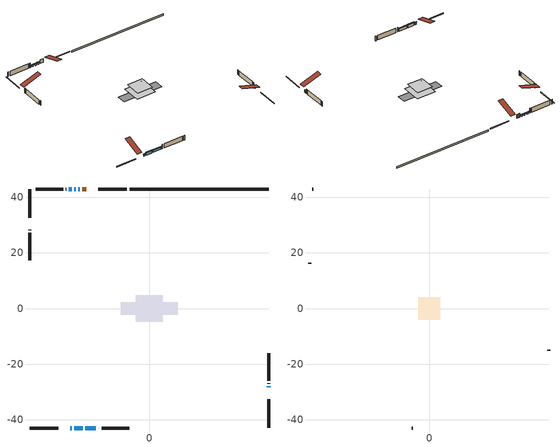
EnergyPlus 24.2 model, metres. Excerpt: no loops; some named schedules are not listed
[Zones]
conditioned space
 floor adiabatic (Floor3 construction): -4.83,-4.83 -4.83,4.83 4.83,4.83 4.83,-4.83 z0.76
 floor adiabatic (AdiabaticFloorConstruction): -4.83,-4.83 -4.83,4.83 4.83,4.83 4.83,-4.83 z0.76
 floor foundation (Slab1 construction): -10.21,-2.29 -10.21,2.29 10.21,2.29 10.21,-2.29 z0
 wall outside (RimJoist1 construction): -8.01,42.91 -18.25,42.91 / -42.91,-42.91 -32.66,-42.91 / -42.91,42.91 -42.91,32.66 / 42.91,-42.91 42.91,-32.66 z0.76:1.06
 wall outside (AdiabaticWallConstruction 1): -22.59,42.91 -24.06,42.91 z0.76:2.79
 wall outside (AdiabaticWallConstruction): -24.99,42.91 -25.5,42.91 z0.76:1.58; -28.33,-42.91 -27.79,-42.91 z0.76:1.65; 42.91,-28.33 42.91,-27.99 z0.76:1.98; -26.43,42.91 -26.97,42.91 / -27.89,42.91 -28.86,42.91 z0.76:1.52; -26.87,-42.91 -23.97,-42.91 z0.76:2.11; -23.04,-42.91 -19.12,-42.91 z0.76:2.03
 wall outside (Wall1 construction): -29.79,42.91 -29.93,42.91 / -18.19,-42.91 -18.05,-42.91 / -42.91,28.33 -42.91,28.19 / 42.91,-27.06 42.91,-26.92 z0.76:3.2
 wall outside (Wall2 construction): -30.86,42.91 -40.72,42.91 / -17.13,-42.91 -7.27,-42.91 / -42.91,27.26 -42.91,17.4 / 42.91,-26 42.91,-16.14 z0.76:3.2
 wall foundation (FoundationWall1 construction): 42.91,42.91 -7.08,42.91 z0:0.76
 window (WindowConstruction 5): -24.99,42.91 -25.5,42.91 z0.76:1.57
 window (WindowConstruction 6): -28.33,-42.91 -27.79,-42.91 z0.76:1.65
 window (WindowConstruction): 42.91,-28.33 42.91,-27.99 z0.76:1.98
 window (WindowConstruction 1): -26.43,42.91 -26.96,42.91 z0.76:1.52
 window (WindowConstruction 2): -27.89,42.91 -28.86,42.91 z0.76:1.52
 window (WindowConstruction 3): -26.86,-42.91 -23.97,-42.91 z0.76:2.11
 window (WindowConstruction 4): -23.04,-42.91 -19.12,-42.91 z0.76:2.03
 door (Door): -22.59,42.91 -24.06,42.91 z0.76:2.79
 ceiling adiabatic (AdiabaticFloorConstruction): 4.83,-4.83 4.83,4.83 -4.83,4.83 -4.83,-4.83 z0.76
attic - vented
 floor to conditioned space (Floor1 construction Reversed): -3.96,-3.96 -3.96,3.96 3.96,3.96 3.96,-3.96 z3.2
 floor to conditioned space (Floor2 construction Reversed): -2.78,-2.78 -2.78,2.78 2.78,2.78 2.78,-2.78 z3.2
 wall outside (Wall3 construction): -41.64,42.91 -41.98,42.91 / -6.34,-42.91 -6,-42.91 / -42.91,16.47 -42.91,16.13 / 42.91,-15.21 42.91,-14.87 z0.76:3.2
 roof outside (Roof1 construction): -21.66,42.91,3.2 -21.66,33.51,6.33 -19.18,33.51,6.33 -19.18,42.91,3.2; -29.26,-42.91,3.2 -29.26,-33.51,6.33 -31.73,-33.51,6.33 -31.73,-42.91,3.2; -42.91,29.26,3.2 -33.51,29.26,6.33 -33.51,31.73,6.33 -42.91,31.73,3.2; 42.91,-29.26,3.2 33.51,-29.26,6.33 33.51,-31.73,6.33 42.91,-31.73,3.2
shading: -25.8,42.91 -24.69,42.91 -24.69,43.21 -25.8,43.21 z1.87; -27.49,-42.91 -28.63,-42.91 -28.63,-43.21 -27.49,-43.21 z1.95; -27.26,42.91 -26.13,42.91 -26.13,43.14 -27.26,43.14 z1.82; -29.16,42.91 -27.59,42.91 -27.59,43.14 -29.16,43.14 z1.82; -23.67,-42.91 -27.16,-42.91 -27.16,-43.14 -23.67,-43.14 z2.41; -18.83,-42.91 -23.34,-42.91 -23.34,-43.14 -18.83,-43.14 z2.33
[Building]
Building 1: Terrain=Suburbs
[Site:Location]
Sydney AP_NS: Latitude {deg}=46.16; Longitude {deg}=-60.05; Time Zone {hr}=-4; Elevation {m}=62; Keep Site Location Information=Yes
[Site:GroundTemperature:Shallow]
2.62187, 0.93492, 0.799824, 1.60037, 4.8141, 8.01286, 10.786, 12.5427, 12.692, 11.2632, 8.56075, 5.46011
[Site:WaterMainsTemperature]
Calculation Method=Schedule; Temperature Schedule=mains temperature schedule
[Material] Roughness=Rough; Thermal Absorptance=0.9
Name | Thickness {m} | Conductivity {W/m-K} | Density {kg/m3} | Specific Heat {J/kg-K} | Solar Absorptance | Visible Absorptance
asphalt or fiberglass shingles | 0.00635 | 0.162714 | 1121.4 | 1465.45 | 0.4 | 0.4
ceiling loosefill ins | 0.254 | 0.0480833 | 16.02 | 1046.75 | 0.7 | 0.7
ceiling loosefill ins 1 | 0.0846667 | 0.0480833 | 16.02 | 1046.75 | 0.7 | 0.7
ceiling stud and cavity | 0.1397 | 0.263577 | 65.682 | 1177.47 | 0.7 | 0.7
ceiling stud and cavity 1 | 0.1397 | 0.0865182 | 65.682 | 1177.47 | 0.7 | 0.7
concrete 4.0 in. | 0.1016 | 1.803125 | 2242.8 | 837.4 | 0.7 | 0.7
concrete 8.0 in. | 0.2032 | 1.803125 | 2242.8 | 837.4 | 0.7 | 0.7
door material | 0.04445 | 0.053851 | 512.64 | 1214.23 | 0.7 | 0.7
exterior vertical ins | 0.0052336 | 0.029427 | 32.04 | 1214.23 | 0.7 | 0.7
floor covering | 0.0127 | 0.0433444 | 54.468 | 1339.84 | 0.6 | 0.6
floor rigid ins | 0.103632 | 0.029427 | 32.04 | 1214.23 | 0.7 | 0.7
floor rigid ins 1; wall rigid ins 1 | 0.512978 | 0.029427 | 32.04 | 1214.23 | 0.7 | 0.7
floor stud and cavity | 0.1397 | 0.24801 | 92.3553 | 1139.71 | 0.7 | 0.7
floor stud and cavity 1 | 0.1397 | 1.75129 | 37.0049 | 1207.88 | 0.7 | 0.7
furniture material conditioned space 1 | 0.1524 | 0.115458 | 640.8 | 1214.23 | 0.6 | 0.6
gypsum board | 0.0127 | 0.160291 | 801 | 837.4 | 0.6 | 0.6
gypsum board 1 | 0.0127 | 0.160291 | 801 | 837.4 | 0.7 | 0.7
osb sheathing 0.5 in. | 0.0127 | 0.115458 | 512.64 | 1214.23 | 0.7 | 0.7
osb sheathing 0.75 in. | 0.01905 | 0.115458 | 512.64 | 1214.23 | 0.7 | 0.7
osb sheathing 2.0 in. | 0.0508 | 0.115458 | 512.64 | 1214.23 | 0.7 | 0.7
rim joist rigid ins; wall rigid ins | 0.051816 | 0.029427 | 32.04 | 1214.23 | 0.7 | 0.7
rim joist stud and cavity | 0.0508 | 0.0398162 | 125.044 | 1163.47 | 0.6 | 0.6
wall stud and cavity | 0.1397 | 0.135622 | 139.0536 | 1170.24 | 0.7 | 0.7
wall stud and cavity 1 | 0.1397 | 0.204483 | 139.0536 | 1170.24 | 0.7 | 0.7
wall stud and cavity 2 | 0.0889 | 6.1454 | 50.32683 | 1063.81 | 0.6 | 0.6
wall stud and cavity 3 | 0.0889 | 0.380278 | 52.3479 | 1209.89 | 0.7 | 0.7
wall stud and cavity 4 | 0.0889 | 0.391764 | 83.0341 | 1211.67 | 0.7 | 0.7
wood siding | 0.0254 | 0.102417 | 544.68 | 1172.36 | 0.4 | 0.4
wood siding 1 | 0.00254 | 0.102417 | 544.68 | 1172.36 | 0.4 | 0.4
wood siding 2; wood siding 3; wood siding 4 | 0.0254 | 0.102417 | 544.68 | 1172.36 | 0.7 | 0.7
[WindowMaterial:SimpleGlazingSystem]
Name | U-Factor {W/m2-K} | Solar Heat Gain Coefficient
WindowMaterial | 2.75383 | 0.42
WindowMaterial 1 | 2.77143 | 0.49
WindowMaterial 2 | 2.78222 | 0.56
WindowMaterial 3 | 2.79017 | 0.61
WindowMaterial 4 | 2.74929 | 0.58
WindowMaterial 5 | 2.75326 | 0.59
[Construction]
AdiabaticFloorConstruction: floor stud and cavity 1, floor rigid ins 1, osb sheathing 0.75 in., floor covering
AdiabaticWallConstruction: wood siding 3, wall rigid ins 1, wall stud and cavity 3, gypsum board
AdiabaticWallConstruction 1: wood siding 4, wall rigid ins 1, wall stud and cavity 3, gypsum board
Door: door material
Floor1 construction Reversed: gypsum board, ceiling stud and cavity, ceiling loosefill ins
Floor2 construction Reversed: gypsum board, ceiling stud and cavity 1, ceiling loosefill ins 1
Floor3 construction: floor stud and cavity, floor rigid ins, osb sheathing 0.75 in., floor covering
FoundationWall1 construction: concrete 8.0 in., gypsum board 1
furniture construction conditioned space 1: furniture material conditioned space 1
PartitionWallConstruction: gypsum board, wall stud and cavity 4, gypsum board
RimJoist1 construction: wood siding 2, rim joist rigid ins, osb sheathing 2.0 in., rim joist stud and cavity
Roof1 construction: asphalt or fiberglass shingles
Slab1 construction: concrete 4.0 in.
Wall1 construction: wood siding, osb sheathing 0.5 in., wall stud and cavity, gypsum board
Wall2 construction: wood siding, wall rigid ins, osb sheathing 0.5 in., wall stud and cavity 1, gypsum board
Wall3 construction: wood siding 1, wall stud and cavity 2
WindowConstruction; WindowConstruction 1: WindowMaterial
WindowConstruction 2: WindowMaterial 1
WindowConstruction 3: WindowMaterial 2
WindowConstruction 4: WindowMaterial 3
WindowConstruction 5: WindowMaterial 4
WindowConstruction 6: WindowMaterial 5
[Zone] Multiplier=1; Part of Total Floor Area=Yes
Name | Volume {m3}
attic - vented | 47.7345
conditioned space | 211
[Space]
Name | Zone | Volume {m3}
attic - vented 1 | attic - vented | 47.7345
conditioned space 1 | conditioned space | 211
[ZoneInfiltration:EffectiveLeakageArea]
infil attic - vented 1: Zone or Space=attic - vented 1; Schedule=Always On Discrete; Effective Air Leakage Area {cm2}=3303.88; Stack Coefficient=0.000387507; Wind Coefficient=1.33002e-05
[ZoneMixing]
whole house fan mix: Zone or Space=attic - vented; Schedule=Always On Continuous; Design Flow Rate Calculation Method=Flow/Zone; Design Flow Rate {m3/s}=0; Source Zone or Space=conditioned space
[SurfaceProperty:ExposedFoundationPerimeter]
Slab1: Exposed Perimeter Calculation Method=TotalExposedPerimeter; Total Exposed Perimeter {m}=49.988
[InternalMass] Zone or ZoneList=conditioned space; Space or SpaceList=conditioned space 1
Name | Construction | Surface Area {m2}
furniture mass conditioned space 1 | furniture construction conditioned space 1 | 112.056
partition wall mass | PartitionWallConstruction | 186.77
[Lights]
interior lighting: Zone or ZoneList or Space or SpaceList=conditioned space 1; Schedule=interior lighting schedule; Design Level Calculation Method=LightingLevel; Lighting Level {W}=343.2; Return Air Fraction=0; Fraction Radiant=0.6; Fraction Visible=0.2; Fraction Replaceable=1
[People]
occupants: Zone or ZoneList or Space or SpaceList=conditioned space 1; Number of People Schedule=occupants schedule; Number of People Calculation Method=People; Number of People=3; Fraction Radiant=0.314171; Sensible Heat Fraction=0.56303; Activity Level Schedule=occupants activity schedule; Carbon Dioxide Generation Rate {m3/s-W}=0; Enable ASHRAE 55 Comfort Warnings=No; Mean Radiant Temperature Calculation Type=EnclosureAveraged
[ElectricEquipment] Zone or ZoneList or Space or SpaceList=conditioned space 1; Design Level Calculation Method=EquipmentLevel
Name | Schedule | Design Level {W} | Fraction Latent | Fraction Radiant | Fraction Lost
clothes dryer | clothes dryer schedule | 140.772 | 0.015 | 0.081 | 0.85
clothes washer | clothes washer schedule | 32.1985 | 0.03 | 0.162 | 0.7
cooking range | cooking range schedule | 215.147 | 0.08 | 0.432 | 0.2
dishwasher | dishwasher schedule | 66.8632 | 0.3 | 0.18 | 0.4
fridge | fridge schedule | 72.9452 | 0 | 0.6 | 0
mech vent bath fan 0 | mech vent bath fan 0 schedule | 50.2 | 0 | 0 | 1
mech vent bath fan 1 | mech vent bath fan 1 schedule | 50.2 | 0 | 0 | 1
mech vent house fan | mech vent house fan schedule | 19.9167 | 0 | 0 | 0.5
mech vent house fan cfis | mech vent house fan cfis schedule | 0 | 0 | 0 | 0
misc plug loads | misc plug loads schedule | 494.7 | 0.045 | 0.513 | 0.1
whole house fan | Always On Discrete | 0 | 0 | 0 | 1
[OtherEquipment] Zone or ZoneList or Space or SpaceList=conditioned space 1; Design Level Calculation Method=EquipmentLevel
Name | Fuel Type | Schedule | Design Level {W} | Fraction Latent | Fraction Radiant | Fraction Lost
clothes dryer 1 | Electricity | clothes dryer schedule | 0 | 0.015 | 0.081 | 0.85
cooking range 1 | Electricity | cooking range schedule | 0 | 0.08 | 0.432 | 0.2
general water use latent | None | general water use schedule | 62.594 | 1 | 0 | 0
general water use sensible | None | general water use schedule | -61.6891 | 0 | 0.6 | 0
mech vent house fan latent load | None | Always On Discrete | 0 | 1 | 0 | 0
mech vent house fan sensible load | None | Always On Discrete | 0 | 0 | 0 | 0
water heater energy adjustment1 | Electricity | Always On Discrete | 0.01 | 0 | 0 | 1
[ZoneInfiltration:DesignFlowRate] Zone or ZoneList or Space or SpaceList=conditioned space 1; Schedule=Always On Discrete; Design Flow Rate Calculation Method=Flow/Zone; Design Flow Rate {m3/s}=0
infil flow; natural vent flow; whole house fan flow
[ZoneControl:Thermostat]
conditioned space Thermostat: Zone or ZoneList=conditioned space; Control Type Schedule=conditioned space Thermostat Schedule; Control 1=conditioned space temperature setpoint; Temperature Difference Between Cutout And Setpoint {deltaC}=0
[ThermostatSetpoint:DualSetpoint]
conditioned space temperature setpoint: Heating Setpoint Temperature Schedule=heating setpoint; Cooling Setpoint Temperature Schedule=cooling setpoint
[Zone equipment]
conditioned space: electric baseboard
[Foundation:Kiva]
Foundation Kiva 1: Initial Indoor Air Temperature {C}=18; Wall Height Above Grade {m}=0.759988; Wall Depth Below Slab {m}=0.2032; Custom Block Material Name 1=exterior vertical ins; Custom Block Depth 1 {m}=0.759988; Custom Block X Position 1 {m}=0.2159; Custom Block Z Position 1 {m}=0
[Foundation:Kiva:Settings]
Soil Conductivity {W/m-K}=0.849921; Soil Density {kg/m3}=1842.3; Soil Specific Heat {J/kg-K}=418.7; Ground Solar Absorptivity=0.9; Ground Thermal Absorptivity=0.9; Ground Surface Roughness {m}=0.03; Far-Field Width {m}=40; Deep-Ground Boundary Condition=ZeroFlux; Deep-Ground Depth {m}=40; Minimum Cell Dimension {m}=0.2; Maximum Cell Growth Coefficient=3; Simulation Timestep=Timestep
[Exterior:Lights]
exterior lighting: Schedule=exterior lighting schedule; Design Level {W}=75.6
[EnergyManagementSystem:Sensor] Output:Variable or Output:Meter Index Key=conditioned space
Name | Output:Variable or Output:Meter
conditioned_space_clg_unmet_s | Zone Cooling Setpoint Not Met Time
conditioned_space_htg_unmet_s | Zone Heating Setpoint Not Met Time
fridge_tin_s; tin_s; tin_s_1 | Zone Mean Air Temperature
tout_s | Zone Outdoor Air Drybulb Temperature
win_s | Zone Air Humidity Ratio
[Schedule:Constant]
Name | Hourly Value
Always On Continuous; mech vent house fan schedule; mech vent house fan cfis schedule; Always On Discrete | 1
occupants activity schedule | 117.228
fridge schedule | 0
[Schedule:Week:Daily]
interior lighting schedule Week Rule - Jan1-Jan27: interior lighting schedule day, interior lighting schedule day, interior lighting schedule day, interior lighting schedule day, interior lighting schedule day, interior lighting schedule day, interior lighting schedule day, interior lighting schedule default day, interior lighting schedule default day, interior lighting schedule default day, interior lighting schedule default day, interior lighting schedule default day
interior lighting schedule Week Rule - Jan28-Feb3: interior lighting schedule day, interior lighting schedule day, interior lighting schedule day, interior lighting schedule day, interior lighting schedule day 1, interior lighting schedule day 1, interior lighting schedule day 1, interior lighting schedule default day, interior lighting schedule default day, interior lighting schedule default day, interior lighting schedule default day, interior lighting schedule default day
interior lighting schedule Week Rule - Feb4-Feb24: interior lighting schedule day 1, interior lighting schedule day 1, interior lighting schedule day 1, interior lighting schedule day 1, interior lighting schedule day 1, interior lighting schedule day 1, interior lighting schedule day 1, interior lighting schedule default day, interior lighting schedule default day, interior lighting schedule default day, interior lighting schedule default day, interior lighting schedule default day
interior lighting schedule Week Rule - Feb25-Mar3: interior lighting schedule day 1, interior lighting schedule day 1, interior lighting schedule day 1, interior lighting schedule day 1, interior lighting schedule day 2, interior lighting schedule day 2, interior lighting schedule day 2, interior lighting schedule default day, interior lighting schedule default day, interior lighting schedule default day, interior lighting schedule default day, interior lighting schedule default day
interior lighting schedule Week Rule - Mar4-Mar31: interior lighting schedule day 2, interior lighting schedule day 2, interior lighting schedule day 2, interior lighting schedule day 2, interior lighting schedule day 2, interior lighting schedule day 2, interior lighting schedule day 2, interior lighting schedule default day, interior lighting schedule default day, interior lighting schedule default day, interior lighting schedule default day, interior lighting schedule default day
interior lighting schedule Week Rule - Apr1-Apr28: interior lighting schedule day 3, interior lighting schedule day 3, interior lighting schedule day 3, interior lighting schedule day 3, interior lighting schedule day 3, interior lighting schedule day 3, interior lighting schedule day 3, interior lighting schedule default day, interior lighting schedule default day, interior lighting schedule default day, interior lighting schedule default day, interior lighting schedule default day
interior lighting schedule Week Rule - Apr29-May5: interior lighting schedule day 3, interior lighting schedule day 3, interior lighting schedule day 4, interior lighting schedule day 4, interior lighting schedule day 4, interior lighting schedule day 4, interior lighting schedule day 4, interior lighting schedule default day, interior lighting schedule default day, interior lighting schedule default day, interior lighting schedule default day, interior lighting schedule default day
interior lighting schedule Week Rule - May6-May26: interior lighting schedule day 4, interior lighting schedule day 4, interior lighting schedule day 4, interior lighting schedule day 4, interior lighting schedule day 4, interior lighting schedule day 4, interior lighting schedule day 4, interior lighting schedule default day, interior lighting schedule default day, interior lighting schedule default day, interior lighting schedule default day, interior lighting schedule default day
interior lighting schedule Week Rule - May27-Jun2: interior lighting schedule day 4, interior lighting schedule day 4, interior lighting schedule day 4, interior lighting schedule day 4, interior lighting schedule day 4, interior lighting schedule day 5, interior lighting schedule day 5, interior lighting schedule default day, interior lighting schedule default day, interior lighting schedule default day, interior lighting schedule default day, interior lighting schedule default day
interior lighting schedule Week Rule - Jun3-Jun30: interior lighting schedule day 5, interior lighting schedule day 5, interior lighting schedule day 5, interior lighting schedule day 5, interior lighting schedule day 5, interior lighting schedule day 5, interior lighting schedule day 5, interior lighting schedule default day, interior lighting schedule default day, interior lighting schedule default day, interior lighting schedule default day, interior lighting schedule default day
interior lighting schedule Week Rule - Jul1-Jul28: interior lighting schedule day 6, interior lighting schedule day 6, interior lighting schedule day 6, interior lighting schedule day 6, interior lighting schedule day 6, interior lighting schedule day 6, interior lighting schedule day 6, interior lighting schedule default day, interior lighting schedule default day, interior lighting schedule default day, interior lighting schedule default day, interior lighting schedule default day
interior lighting schedule Week Rule - Jul29-Aug4: interior lighting schedule day 6, interior lighting schedule day 6, interior lighting schedule day 6, interior lighting schedule day 7, interior lighting schedule day 7, interior lighting schedule day 7, interior lighting schedule day 7, interior lighting schedule default day, interior lighting schedule default day, interior lighting schedule default day, interior lighting schedule default day, interior lighting schedule default day
interior lighting schedule Week Rule - Aug5-Aug25: interior lighting schedule day 7, interior lighting schedule day 7, interior lighting schedule day 7, interior lighting schedule day 7, interior lighting schedule day 7, interior lighting schedule day 7, interior lighting schedule day 7, interior lighting schedule default day, interior lighting schedule default day, interior lighting schedule default day, interior lighting schedule default day, interior lighting schedule default day
interior lighting schedule Week Rule - Aug26-Sep1: interior lighting schedule day 7, interior lighting schedule day 7, interior lighting schedule day 7, interior lighting schedule day 7, interior lighting schedule day 7, interior lighting schedule day 7, interior lighting schedule day 8, interior lighting schedule default day, interior lighting schedule default day, interior lighting schedule default day, interior lighting schedule default day, interior lighting schedule default day
interior lighting schedule Week Rule - Sep2-Sep29: interior lighting schedule day 8, interior lighting schedule day 8, interior lighting schedule day 8, interior lighting schedule day 8, interior lighting schedule day 8, interior lighting schedule day 8, interior lighting schedule day 8, interior lighting schedule default day, interior lighting schedule default day, interior lighting schedule default day, interior lighting schedule default day, interior lighting schedule default day
interior lighting schedule Week Rule - Sep30-Oct6: interior lighting schedule day 8, interior lighting schedule day 9, interior lighting schedule day 9, interior lighting schedule day 9, interior lighting schedule day 9, interior lighting schedule day 9, interior lighting schedule day 9, interior lighting schedule default day, interior lighting schedule default day, interior lighting schedule default day, interior lighting schedule default day, interior lighting schedule default day
interior lighting schedule Week Rule - Oct7-Oct27: interior lighting schedule day 9, interior lighting schedule day 9, interior lighting schedule day 9, interior lighting schedule day 9, interior lighting schedule day 9, interior lighting schedule day 9, interior lighting schedule day 9, interior lighting schedule default day, interior lighting schedule default day, interior lighting schedule default day, interior lighting schedule default day, interior lighting schedule default day
interior lighting schedule Week Rule - Oct28-Nov3: interior lighting schedule day 9, interior lighting schedule day 9, interior lighting schedule day 9, interior lighting schedule day 9, interior lighting schedule day 10, interior lighting schedule day 10, interior lighting schedule day 10, interior lighting schedule default day, interior lighting schedule default day, interior lighting schedule default day, interior lighting schedule default day, interior lighting schedule default day
interior lighting schedule Week Rule - Nov4-Nov24: interior lighting schedule day 10, interior lighting schedule day 10, interior lighting schedule day 10, interior lighting schedule day 10, interior lighting schedule day 10, interior lighting schedule day 10, interior lighting schedule day 10, interior lighting schedule default day, interior lighting schedule default day, interior lighting schedule default day, interior lighting schedule default day, interior lighting schedule default day
interior lighting schedule Week Rule - Nov25-Dec1: interior lighting schedule day 10, interior lighting schedule day 10, interior lighting schedule day 10, interior lighting schedule day 10, interior lighting schedule day 10, interior lighting schedule day 10, interior lighting schedule day 11, interior lighting schedule default day, interior lighting schedule default day, interior lighting schedule default day, interior lighting schedule default day, interior lighting schedule default day
interior lighting schedule Week Rule - Dec2-Dec31: interior lighting schedule day 11, interior lighting schedule day 11, interior lighting schedule day 11, interior lighting schedule day 11, interior lighting schedule day 11, interior lighting schedule day 11, interior lighting schedule day 11, interior lighting schedule default day, interior lighting schedule default day, interior lighting schedule default day, interior lighting schedule default day, interior lighting schedule default day
occupants schedule Week Rule - Jan1-Dec31: occupants schedule day, occupants schedule day, occupants schedule day, occupants schedule day, occupants schedule day, occupants schedule day, occupants schedule day, occupants schedule default day, occupants schedule default day, occupants schedule default day, occupants schedule default day, occupants schedule default day
clothes dryer schedule Week Rule - Jan1-Dec31: clothes dryer schedule day, clothes dryer schedule day, clothes dryer schedule day, clothes dryer schedule day, clothes dryer schedule day, clothes dryer schedule day, clothes dryer schedule day, clothes dryer schedule default day, clothes dryer schedule default day, clothes dryer schedule default day, clothes dryer schedule default day, clothes dryer schedule default day
clothes washer schedule Week Rule - Jan1-Dec31: clothes washer schedule day, clothes washer schedule day, clothes washer schedule day, clothes washer schedule day, clothes washer schedule day, clothes washer schedule day, clothes washer schedule day, clothes washer schedule default day, clothes washer schedule default day, clothes washer schedule default day, clothes washer schedule default day, clothes washer schedule default day
cooking range schedule Week Rule - Jan1-Dec31: cooking range schedule day, cooking range schedule day, cooking range schedule day, cooking range schedule day, cooking range schedule day, cooking range schedule day, cooking range schedule day, cooking range schedule default day, cooking range schedule default day, cooking range schedule default day, cooking range schedule default day, cooking range schedule default day
dishwasher schedule Week Rule - Jan1-Dec31: dishwasher schedule day, dishwasher schedule day, dishwasher schedule day, dishwasher schedule day, dishwasher schedule day, dishwasher schedule day, dishwasher schedule day, dishwasher schedule default day, dishwasher schedule default day, dishwasher schedule default day, dishwasher schedule default day, dishwasher schedule default day
mech vent bath fan 0 schedule Week Rule - Jan1-Dec31: mech vent bath fan 0 schedule day, mech vent bath fan 0 schedule day, mech vent bath fan 0 schedule day, mech vent bath fan 0 schedule day, mech vent bath fan 0 schedule day, mech vent bath fan 0 schedule day, mech vent bath fan 0 schedule day, mech vent bath fan 0 schedule default day, mech vent bath fan 0 schedule default day, mech vent bath fan 0 schedule default day, mech vent bath fan 0 schedule default day, mech vent bath fan 0 schedule default day
mech vent bath fan 1 schedule Week Rule - Jan1-Dec31: mech vent bath fan 1 schedule day, mech vent bath fan 1 schedule day, mech vent bath fan 1 schedule day, mech vent bath fan 1 schedule day, mech vent bath fan 1 schedule day, mech vent bath fan 1 schedule day, mech vent bath fan 1 schedule day, mech vent bath fan 1 schedule default day, mech vent bath fan 1 schedule default day, mech vent bath fan 1 schedule default day, mech vent bath fan 1 schedule default day, mech vent bath fan 1 schedule default day
misc plug loads schedule Week Rule - Jan1-Dec31: misc plug loads schedule day, misc plug loads schedule day, misc plug loads schedule day, misc plug loads schedule day, misc plug loads schedule day, misc plug loads schedule day, misc plug loads schedule day, misc plug loads schedule default day, misc plug loads schedule default day, misc plug loads schedule default day, misc plug loads schedule default day, misc plug loads schedule default day
general water use schedule Week Rule - Jan1-Dec31: general water use schedule day, general water use schedule day, general water use schedule day, general water use schedule day, general water use schedule day, general water use schedule day, general water use schedule day, general water use schedule default day, general water use schedule default day, general water use schedule default day, general water use schedule default day, general water use schedule default day
exterior lighting schedule Week Rule - Jan1-Jan27: exterior lighting schedule day, exterior lighting schedule day, exterior lighting schedule day, exterior lighting schedule day, exterior lighting schedule day, exterior lighting schedule day, exterior lighting schedule day, exterior lighting schedule default day, exterior lighting schedule default day, exterior lighting schedule default day, exterior lighting schedule default day, exterior lighting schedule default day
exterior lighting schedule Week Rule - Jan28-Feb3: exterior lighting schedule day, exterior lighting schedule day, exterior lighting schedule day, exterior lighting schedule day, exterior lighting schedule day 1, exterior lighting schedule day 1, exterior lighting schedule day 1, exterior lighting schedule default day, exterior lighting schedule default day, exterior lighting schedule default day, exterior lighting schedule default day, exterior lighting schedule default day
exterior lighting schedule Week Rule - Feb4-Feb24: exterior lighting schedule day 1, exterior lighting schedule day 1, exterior lighting schedule day 1, exterior lighting schedule day 1, exterior lighting schedule day 1, exterior lighting schedule day 1, exterior lighting schedule day 1, exterior lighting schedule default day, exterior lighting schedule default day, exterior lighting schedule default day, exterior lighting schedule default day, exterior lighting schedule default day
exterior lighting schedule Week Rule - Feb25-Mar3: exterior lighting schedule day 1, exterior lighting schedule day 1, exterior lighting schedule day 1, exterior lighting schedule day 1, exterior lighting schedule day 2, exterior lighting schedule day 2, exterior lighting schedule day 2, exterior lighting schedule default day, exterior lighting schedule default day, exterior lighting schedule default day, exterior lighting schedule default day, exterior lighting schedule default day
exterior lighting schedule Week Rule - Mar4-Mar31: exterior lighting schedule day 2, exterior lighting schedule day 2, exterior lighting schedule day 2, exterior lighting schedule day 2, exterior lighting schedule day 2, exterior lighting schedule day 2, exterior lighting schedule day 2, exterior lighting schedule default day, exterior lighting schedule default day, exterior lighting schedule default day, exterior lighting schedule default day, exterior lighting schedule default day
exterior lighting schedule Week Rule - Apr1-Apr28: exterior lighting schedule day 3, exterior lighting schedule day 3, exterior lighting schedule day 3, exterior lighting schedule day 3, exterior lighting schedule day 3, exterior lighting schedule day 3, exterior lighting schedule day 3, exterior lighting schedule default day, exterior lighting schedule default day, exterior lighting schedule default day, exterior lighting schedule default day, exterior lighting schedule default day
exterior lighting schedule Week Rule - Apr29-May5: exterior lighting schedule day 3, exterior lighting schedule day 3, exterior lighting schedule day 4, exterior lighting schedule day 4, exterior lighting schedule day 4, exterior lighting schedule day 4, exterior lighting schedule day 4, exterior lighting schedule default day, exterior lighting schedule default day, exterior lighting schedule default day, exterior lighting schedule default day, exterior lighting schedule default day
exterior lighting schedule Week Rule - May6-May26: exterior lighting schedule day 4, exterior lighting schedule day 4, exterior lighting schedule day 4, exterior lighting schedule day 4, exterior lighting schedule day 4, exterior lighting schedule day 4, exterior lighting schedule day 4, exterior lighting schedule default day, exterior lighting schedule default day, exterior lighting schedule default day, exterior lighting schedule default day, exterior lighting schedule default day
exterior lighting schedule Week Rule - May27-Jun2: exterior lighting schedule day 4, exterior lighting schedule day 4, exterior lighting schedule day 4, exterior lighting schedule day 4, exterior lighting schedule day 4, exterior lighting schedule day 5, exterior lighting schedule day 5, exterior lighting schedule default day, exterior lighting schedule default day, exterior lighting schedule default day, exterior lighting schedule default day, exterior lighting schedule default day
exterior lighting schedule Week Rule - Jun3-Jun30: exterior lighting schedule day 5, exterior lighting schedule day 5, exterior lighting schedule day 5, exterior lighting schedule day 5, exterior lighting schedule day 5, exterior lighting schedule day 5, exterior lighting schedule day 5, exterior lighting schedule default day, exterior lighting schedule default day, exterior lighting schedule default day, exterior lighting schedule default day, exterior lighting schedule default day
exterior lighting schedule Week Rule - Jul1-Jul28: exterior lighting schedule day 6, exterior lighting schedule day 6, exterior lighting schedule day 6, exterior lighting schedule day 6, exterior lighting schedule day 6, exterior lighting schedule day 6, exterior lighting schedule day 6, exterior lighting schedule default day, exterior lighting schedule default day, exterior lighting schedule default day, exterior lighting schedule default day, exterior lighting schedule default day
exterior lighting schedule Week Rule - Jul29-Aug4: exterior lighting schedule day 6, exterior lighting schedule day 6, exterior lighting schedule day 6, exterior lighting schedule day 7, exterior lighting schedule day 7, exterior lighting schedule day 7, exterior lighting schedule day 7, exterior lighting schedule default day, exterior lighting schedule default day, exterior lighting schedule default day, exterior lighting schedule default day, exterior lighting schedule default day
exterior lighting schedule Week Rule - Aug5-Aug25: exterior lighting schedule day 7, exterior lighting schedule day 7, exterior lighting schedule day 7, exterior lighting schedule day 7, exterior lighting schedule day 7, exterior lighting schedule day 7, exterior lighting schedule day 7, exterior lighting schedule default day, exterior lighting schedule default day, exterior lighting schedule default day, exterior lighting schedule default day, exterior lighting schedule default day
exterior lighting schedule Week Rule - Aug26-Sep1: exterior lighting schedule day 7, exterior lighting schedule day 7, exterior lighting schedule day 7, exterior lighting schedule day 7, exterior lighting schedule day 7, exterior lighting schedule day 7, exterior lighting schedule day 8, exterior lighting schedule default day, exterior lighting schedule default day, exterior lighting schedule default day, exterior lighting schedule default day, exterior lighting schedule default day
exterior lighting schedule Week Rule - Sep2-Sep29: exterior lighting schedule day 8, exterior lighting schedule day 8, exterior lighting schedule day 8, exterior lighting schedule day 8, exterior lighting schedule day 8, exterior lighting schedule day 8, exterior lighting schedule day 8, exterior lighting schedule default day, exterior lighting schedule default day, exterior lighting schedule default day, exterior lighting schedule default day, exterior lighting schedule default day
exterior lighting schedule Week Rule - Sep30-Oct6: exterior lighting schedule day 8, exterior lighting schedule day 9, exterior lighting schedule day 9, exterior lighting schedule day 9, exterior lighting schedule day 9, exterior lighting schedule day 9, exterior lighting schedule day 9, exterior lighting schedule default day, exterior lighting schedule default day, exterior lighting schedule default day, exterior lighting schedule default day, exterior lighting schedule default day
exterior lighting schedule Week Rule - Oct7-Oct27: exterior lighting schedule day 9, exterior lighting schedule day 9, exterior lighting schedule day 9, exterior lighting schedule day 9, exterior lighting schedule day 9, exterior lighting schedule day 9, exterior lighting schedule day 9, exterior lighting schedule default day, exterior lighting schedule default day, exterior lighting schedule default day, exterior lighting schedule default day, exterior lighting schedule default day
exterior lighting schedule Week Rule - Oct28-Nov3: exterior lighting schedule day 9, exterior lighting schedule day 9, exterior lighting schedule day 9, exterior lighting schedule day 9, exterior lighting schedule day 10, exterior lighting schedule day 10, exterior lighting schedule day 10, exterior lighting schedule default day, exterior lighting schedule default day, exterior lighting schedule default day, exterior lighting schedule default day, exterior lighting schedule default day
exterior lighting schedule Week Rule - Nov4-Nov24: exterior lighting schedule day 10, exterior lighting schedule day 10, exterior lighting schedule day 10, exterior lighting schedule day 10, exterior lighting schedule day 10, exterior lighting schedule day 10, exterior lighting schedule day 10, exterior lighting schedule default day, exterior lighting schedule default day, exterior lighting schedule default day, exterior lighting schedule default day, exterior lighting schedule default day
[Schedule:Year]
interior lighting schedule: interior lighting schedule Week Rule - Jan1-Jan27, 1, 1, 1, 27, interior lighting schedule Week Rule - Jan28-Feb3, 1, 28, 2, 3, interior lighting schedule Week Rule - Feb4-Feb24, 2, 4, 2, 24, interior lighting schedule Week Rule - Feb25-Mar3, 2, 25, 3, 3, interior lighting schedule Week Rule - Mar4-Mar31, 3, 4, 3, 31, interior lighting schedule Week Rule - Apr1-Apr28, 4, 1, 4, 28, interior lighting schedule Week Rule - Apr29-May5, 4, 29, 5, 5, interior lighting schedule Week Rule - May6-May26, 5, 6, 5, 26, interior lighting schedule Week Rule - May27-Jun2, 5, 27, 6, 2, interior lighting schedule Week Rule - Jun3-Jun30, 6, 3, 6, 30, interior lighting schedule Week Rule - Jul1-Jul28, 7, 1, 7, 28, interior lighting schedule Week Rule - Jul29-Aug4, 7, 29, 8, 4, interior lighting schedule Week Rule - Aug5-Aug25, 8, 5, 8, 25, interior lighting schedule Week Rule - Aug26-Sep1, 8, 26, 9, 1, interior lighting schedule Week Rule - Sep2-Sep29, 9, 2, 9, 29, interior lighting schedule Week Rule - Sep30-Oct6, 9, 30, 10, 6, interior lighting schedule Week Rule - Oct7-Oct27, 10, 7, 10, 27, interior lighting schedule Week Rule - Oct28-Nov3, 10, 28, 11, 3, interior lighting schedule Week Rule - Nov4-Nov24, 11, 4, 11, 24, interior lighting schedule Week Rule - Nov25-Dec1, 11, 25, 12, 1, interior lighting schedule Week Rule - Dec2-Dec31, 12, 2, 12, 31
occupants schedule: occupants schedule Week Rule - Jan1-Dec31, 1, 1, 12, 31
clothes dryer schedule: clothes dryer schedule Week Rule - Jan1-Dec31, 1, 1, 12, 31
clothes washer schedule: clothes washer schedule Week Rule - Jan1-Dec31, 1, 1, 12, 31
cooking range schedule: cooking range schedule Week Rule - Jan1-Dec31, 1, 1, 12, 31
dishwasher schedule: dishwasher schedule Week Rule - Jan1-Dec31, 1, 1, 12, 31
mech vent bath fan 0 schedule: mech vent bath fan 0 schedule Week Rule - Jan1-Dec31, 1, 1, 12, 31
mech vent bath fan 1 schedule: mech vent bath fan 1 schedule Week Rule - Jan1-Dec31, 1, 1, 12, 31
misc plug loads schedule: misc plug loads schedule Week Rule - Jan1-Dec31, 1, 1, 12, 31
general water use schedule: general water use schedule Week Rule - Jan1-Dec31, 1, 1, 12, 31
exterior lighting schedule: exterior lighting schedule Week Rule - Jan1-Jan27, 1, 1, 1, 27, exterior lighting schedule Week Rule - Jan28-Feb3, 1, 28, 2, 3, exterior lighting schedule Week Rule - Feb4-Feb24, 2, 4, 2, 24, exterior lighting schedule Week Rule - Feb25-Mar3, 2, 25, 3, 3, exterior lighting schedule Week Rule - Mar4-Mar31, 3, 4, 3, 31, exterior lighting schedule Week Rule - Apr1-Apr28, 4, 1, 4, 28, exterior lighting schedule Week Rule - Apr29-May5, 4, 29, 5, 5, exterior lighting schedule Week Rule - May6-May26, 5, 6, 5, 26, exterior lighting schedule Week Rule - May27-Jun2, 5, 27, 6, 2, exterior lighting schedule Week Rule - Jun3-Jun30, 6, 3, 6, 30, exterior lighting schedule Week Rule - Jul1-Jul28, 7, 1, 7, 28, exterior lighting schedule Week Rule - Jul29-Aug4, 7, 29, 8, 4, exterior lighting schedule Week Rule - Aug5-Aug25, 8, 5, 8, 25, exterior lighting schedule Week Rule - Aug26-Sep1, 8, 26, 9, 1, exterior lighting schedule Week Rule - Sep2-Sep29, 9, 2, 9, 29, exterior lighting schedule Week Rule - Sep30-Oct6, 9, 30, 10, 6, exterior lighting schedule Week Rule - Oct7-Oct27, 10, 7, 10, 27, exterior lighting schedule Week Rule - Oct28-Nov3, 10, 28, 11, 3, exterior lighting schedule Week Rule - Nov4-Nov24, 11, 4, 11, 24, exterior lighting schedule Week Rule - Nov25-Dec1, 11, 25, 12, 1, exterior lighting schedule Week Rule - Dec2-Dec31, 12, 2, 12, 31
[Schedule:Compact]
conditioned space Thermostat Schedule: Through: 12/31, For: AllDays, Until: 24:00, 4
mains temperature schedule: Through: 01/01, For: AllDays, Until: 24:00, 6.99889, Through: 01/02, For: AllDays, Until: 24:00, 6.94278, Through: 01/03, For: AllDays, Until: 24:00, 6.88722, Through: 01/04, For: AllDays, Until: 24:00, 6.83278, Through: 01/05, For: AllDays, Until: 24:00, 6.77944, Through: 01/06, For: AllDays, Until: 24:00, 6.72722, Through: 01/07, For: AllDays, Until: 24:00, 6.67556, Through: 01/08, For: AllDays, Until: 24:00, 6.62444, Through: 01/09, For: AllDays, Until: 24:00, 6.575, Through: 01/10, For: AllDays, Until: 24:00, 6.52611, Through: 01/11, For: AllDays, Until: 24:00, 6.47889, Through: 01/12, For: AllDays, Until: 24:00, 6.43222, Through: 01/13, For: AllDays, Until: 24:00, 6.38611, Through: 01/14, For: AllDays, Until: 24:00, 6.34167, Through: 01/15, For: AllDays, Until: 24:00, 6.29833, Through: 01/16, For: AllDays, Until: 24:00, 6.25556, Through: 01/17, For: AllDays, Until: 24:00, 6.21444, Through: 01/18, For: AllDays, Until: 24:00, 6.17389, Through: 01/19, For: AllDays, Until: 24:00, 6.135, Through: 01/20, For: AllDays, Until: 24:00, 6.09667, Through: 01/21, For: AllDays, Until: 24:00, 6.06, Through: 01/22, For: AllDays, Until: 24:00, 6.02389, Through: 01/23, For: AllDays, Until: 24:00, 5.98944, Through: 01/24, For: AllDays, Until: 24:00, 5.95611, Through: 01/25, For: AllDays, Until: 24:00, 5.92333, Through: 01/26, For: AllDays, Until: 24:00, 5.89222, Through: 01/27, For: AllDays, Until: 24:00, 5.86278, Through: 01/28, For: AllDays, Until: 24:00, 5.83389, Through: 01/29, For: AllDays, Until: 24:00, 5.80611, Through: 01/30, For: AllDays, Until: 24:00, 5.78, Through: 01/31, For: AllDays, Until: 24:00, 5.755, Through: 02/01, For: AllDays, Until: 24:00, 5.73111, Through: 02/02, For: AllDays, Until: 24:00, 5.70833, Through: 02/03, For: AllDays, Until: 24:00, 5.68722, Through: 02/04, For: AllDays, Until: 24:00, 5.66667, Through: 02/05, For: AllDays, Until: 24:00, 5.64778, Through: 02/06, For: AllDays, Until: 24:00, 5.63056, Through: 02/07, For: AllDays, Until: 24:00, 5.61389, Through: 02/08, For: AllDays, Until: 24:00, 5.59889, Through: 02/09, For: AllDays, Until: 24:00, 5.585, Through: 02/10, For: AllDays, Until: 24:00, 5.57278, Through: 02/11, For: AllDays, Until: 24:00, 5.56167, Through: 02/12, For: AllDays, Until: 24:00, 5.55167, Through: 02/13, For: AllDays, Until: 24:00, 5.54278, Through: 02/14, For: AllDays, Until: 24:00, 5.53556, Through: 02/15, For: AllDays, Until: 24:00, 5.52944, Through: 02/16, For: AllDays, Until: 24:00, 5.52444, Through: 02/17, For: AllDays, Until: 24:00, 5.52111, Through: 02/18, For: AllDays, Until: 24:00, 5.51889, Through: 02/19, For: AllDays, Until: 24:00, 5.51833, Through: 02/20, For: AllDays, Until: 24:00, 5.51889, Through: 02/21, For: AllDays, Until: 24:00, 5.52056, Through: 02/22, For: AllDays, Until: 24:00, 5.52333, Through: 02/23, For: AllDays, Until: 24:00, 5.52778, Through: 02/24, For: AllDays, Until: 24:00, 5.53333, Through: 02/25, For: AllDays, Until: 24:00, 5.54056, Through: 02/26, For: AllDays, Until: 24:00, 5.54833, Through: 02/27, For: AllDays, Until: 24:00, 5.55833, Through: 02/28, For: AllDays, Until: 24:00, 5.56889, Through: 03/01, For: AllDays, Until: 24:00, 5.58111, Through: 03/02, For: AllDays, Until: 24:00, 5.59444, Through: 03/03, For: AllDays, Until: 24:00, 5.60889, Through: 03/04, For: AllDays, Until: 24:00, 5.625, Through: 03/05, For: AllDays, Until: 24:00, 5.64222, Through: 03/06, For: AllDays, Until: 24:00, 5.66056, Through: 03/07, For: AllDays, Until: 24:00, 5.68056, Through: 03/08, For: AllDays, Until: 24:00, 5.70167, Through: 03/09, For: AllDays, Until: 24:00, 5.72389, Through: 03/10, For: AllDays, Until: 24:00, 5.74722, Through: 03/11, For: AllDays, Until: 24:00, 5.77167, Through: 03/12, For: AllDays, Until: 24:00, 5.79778, Through: 03/13, For: AllDays, Until: 24:00, 5.825, Through: 03/14, For: AllDays, Until: 24:00, 5.85333, Through: 03/15, For: AllDays, Until: 24:00, 5.88278, Through: 03/16, For: AllDays, Until: 24:00, 5.91333, Through: 03/17, For: AllDays, Until: 24:00, 5.94556, Through: 03/18, For: AllDays, Until: 24:00, 5.97889, Through: 03/19, For: AllDays, Until: 24:00, 6.01278, Through: 03/20, For: AllDays, Until: 24:00, 6.04833, Through: 03/21, For: AllDays, Until: 24:00, 6.085, Through: 03/22, For: AllDays, Until: 24:00, 6.12278, Through: 03/23, For: AllDays, Until: 24:00, 6.16167, Through: 03/24, For: AllDays, Until: 24:00, 6.20167, Through: 03/25, For: AllDays, Until: 24:00, 6.24222, Through: 03/26, For: AllDays, Until: 24:00, 6.28444, Through: 03/27, For: AllDays, Until: 24:00, 6.32778, Through: 03/28, For: AllDays, Until: 24:00, 6.37222, Through: 03/29, For: AllDays, Until: 24:00, 6.41722, Through: 03/30, For: AllDays, Until: 24:00, 6.46389, Through: 03/31, For: AllDays, Until: 24:00, 6.51111, Through: 04/01, For: AllDays, Until: 24:00, 6.55944, Through: 04/02, For: AllDays, Until: 24:00, 6.60889, Through: 04/03, For: AllDays, Until: 24:00, 6.65944, Through: 04/04, For: AllDays, Until: 24:00, 6.71056, Through: 04/05, For: AllDays, Until: 24:00, 6.76278, Through: 04/06, For: AllDays, Until: 24:00, 6.81611, Through: 04/07, For: AllDays, Until: 24:00, 6.87, Through: 04/08, For: AllDays, Until: 24:00, 6.925, Through: 04/09, For: AllDays, Until: 24:00, 6.98111, Through: 04/10, For: AllDays, Until: 24:00, 7.03778, Through: 04/11, For: AllDays, Until: 24:00, 7.09556, Through: 04/12, For: AllDays, Until: 24:00, 7.15389, Through: 04/13, For: AllDays, Until: 24:00, 7.21333, Through: 04/14, For: AllDays, Until: 24:00, 7.27333, Through: 04/15, For: AllDays, Until: 24:00, 7.33389, Through: 04/16, For: AllDays, Until: 24:00, 7.39556, Through: 04/17, For: AllDays, Until: 24:00, 7.45778, Through: 04/18, For: AllDays, Until: 24:00, 7.52111, Through: 04/19, For: AllDays, Until: 24:00, 7.585, Through: 04/20, For: AllDays, Until: 24:00, 7.64944, Through: 04/21, For: AllDays, Until: 24:00, 7.71444, Through: 04/22, For: AllDays, Until: 24:00, 7.78, Through: 04/23, For: AllDays, Until: 24:00, 7.84667, Through: 04/24, For: AllDays, Until: 24:00, 7.91389, Through: 04/25, For: AllDays, Until: 24:00, 7.98111, Through: 04/26, For: AllDays, Until: 24:00, 8.04944, Through: 04/27, For: AllDays, Until: 24:00, 8.11833, Through: 04/28, For: AllDays, Until: 24:00, 8.18778, Through: 04/29, For: AllDays, Until: 24:00, 8.25722, Through: 04/30, For: AllDays, Until: 24:00, 8.32778, Through: 05/01, For: AllDays, Until: 24:00, 8.39833, Through: 05/02, For: AllDays, Until: 24:00, 8.46944, Through: 05/03, For: AllDays, Until: 24:00, 8.54111, Through: 05/04, For: AllDays, Until: 24:00, 8.61333, Through: 05/05, For: AllDays, Until: 24:00, 8.68556, Through: 05/06, For: AllDays, Until: 24:00, 8.75833, Through: 05/07, For: AllDays, Until: 24:00, 8.83167, Through: 05/08, For: AllDays, Until: 24:00, 8.905, Through: 05/09, For: AllDays, Until: 24:00, 8.97889, Through: 05/10, For: AllDays, Until: 24:00, 9.05278, Through: 05/11, For: AllDays, Until: 24:00, 9.12722, Through: 05/12, For: AllDays, Until: 24:00, 9.20167, Through: 05/13, For: AllDays, Until: 24:00, 9.27667, Through: 05/14, For: AllDays, Until: 24:00, 9.35111, Through: 05/15, For: AllDays, Until: 24:00, 9.42611, Through: 05/16, For: AllDays, Until: 24:00, 9.50167, Through: 05/17, For: AllDays, Until: 24:00, 9.57667, Through: 05/18, For: AllDays, Until: 24:00, 9.65222, Through: 05/19, For: AllDays, Until: 24:00, 9.72778, Through: 05/20, For: AllDays, Until: 24:00, 9.80333, Through: 05/21, For: AllDays, Until: 24:00, 9.87889, Through: 05/22, For: AllDays, Until: 24:00, 9.95444, Through: 05/23, For: AllDays, Until: 24:00, 10.0306, Through: 05/24, For: AllDays, Until: 24:00, 10.1061, Through: 05/25, For: AllDays, Until: 24:00, 10.1811, Through: 05/26, For: AllDays, Until: 24:00, 10.2567, Through: 05/27, For: AllDays, Until: 24:00, 10.3322, Through: 05/28, For: AllDays, Until: 24:00, 10.4072, Through: 05/29, For: AllDays, Until: 24:00, 10.4822, Through: 05/30, For: AllDays, Until: 24:00, 10.5572, Through: 05/31, For: AllDays, Until: 24:00, 10.6322, Through: 06/01, For: AllDays, Until: 24:00, 10.7067, Through: 06/02, For: AllDays, Until: 24:00, 10.7806, Through: 06/03, For: AllDays, Until: 24:00, 10.8544, Through: 06/04, For: AllDays, Until: 24:00, 10.9283, Through: 06/05, For: AllDays, Until: 24:00, 11.0017, Through: 06/06, For: AllDays, Until: 24:00, 11.075, Through: 06/07, For: AllDays, Until: 24:00, 11.1478, Through: 06/08, For: AllDays, Until: 24:00, 11.22, Through: 06/09, For: AllDays, Until: 24:00, 11.2922, Through: 06/10, For: AllDays, Until: 24:00, 11.3633, Through: 06/11, For: AllDays, Until: 24:00, 11.4344, Through: 06/12, For: AllDays, Until: 24:00, 11.5056, Through: 06/13, For: AllDays, Until: 24:00, 11.5756, Through: 06/14, For: AllDays, Until: 24:00, 11.6456, Through: 06/15, For: AllDays, Until: 24:00, 11.7144, Through: 06/16, For: AllDays, Until: 24:00, 11.7833, Through: 06/17, For: AllDays, Until: 24:00, 11.8517, Through: 06/18, For: AllDays, Until: 24:00, 11.9189, Through: 06/19, For: AllDays, Until: 24:00, 11.9861, Through: 06/20, For: AllDays, Until: 24:00, 12.0522, Through: 06/21, For: AllDays, Until: 24:00, 12.1178, Through: 06/22, For: AllDays, Until: 24:00, 12.1833, Through: 06/23, For: AllDays, Until: 24:00, 12.2472, Through: 06/24, For: AllDays, Until: 24:00, 12.3111, Through: 06/25, For: AllDays, Until: 24:00, 12.3739, Through: 06/26, For: AllDays, Until: 24:00, 12.4367, Through: 06/27, For: AllDays, Until: 24:00, 12.4978, Through: 06/28, For: AllDays, Until: 24:00, 12.5589, Through: 06/29, For: AllDays, Until: 24:00, 12.6189, Through: 06/30, For: AllDays, Until: 24:00, 12.6778, Through: 07/01, For: AllDays, Until: 24:00, 12.7361, Through: 07/02, For: AllDays, Until: 24:00, 12.7939, Through: 07/03, For: AllDays, Until: 24:00, 12.8506, Through: 07/04, For: AllDays, Until: 24:00, 12.9061, Through: 07/05, For: AllDays, Until: 24:00, 12.9611, Through: 07/06, For: AllDays, Until: 24:00, 13.015, Through: 07/07, For: AllDays, Until: 24:00, 13.0678, Through: 07/08, For: AllDays, Until: 24:00, 13.12, Through: 07/09, For: AllDays, Until: 24:00, 13.1711, Through: 07/10, For: AllDays, Until: 24:00, 13.2217, Through: 07/11, For: AllDays, Until: 24:00, 13.2711, Through: 07/12, For: AllDays, Until: 24:00, 13.3189, Through: 07/13, For: AllDays, Until: 24:00, 13.3661, Through: 07/14, For: AllDays, Until: 24:00, 13.4128, Through: 07/15, For: AllDays, Until: 24:00, 13.4578, Through: 07/16, For: AllDays, Until: 24:00, 13.5017, Through: 07/17, For: AllDays, Until: 24:00, 13.545, Through: 07/18, For: AllDays, Until: 24:00, 13.5867, Through: 07/19, For: AllDays, Until: 24:00, 13.6278, Through: 07/20, For: AllDays, Until: 24:00, 13.6678, Through: 07/21, For: AllDays, Until: 24:00, 13.7061, Through: 07/22, For: AllDays, Until: 24:00, 13.7439, Through: 07/23, For: AllDays, Until: 24:00, 13.7806, Through: 07/24, For: AllDays, Until: 24:00, 13.8156, Through: 07/25, For: AllDays, Until: 24:00, 13.85, Through: 07/26, For: AllDays, Until: 24:00, 13.8828, Through: 07/27, For: AllDays, Until: 24:00, 13.9144, Through: 07/28, For: AllDays, Until: 24:00, 13.945, Through: 07/29, For: AllDays, Until: 24:00, 13.9744, Through: 07/30, For: AllDays, Until: 24:00, 14.0028, Through: 07/31, For: AllDays, Until: 24:00, 14.0294, Through: 08/01, For: AllDays, Until: 24:00, 14.0556, Through: 08/02, For: AllDays, Until: 24:00, 14.08, Through: 08/03, For: AllDays, Until: 24:00, 14.1033, Through: 08/04, For: AllDays, Until: 24:00, 14.1256, Through: 08/05, For: AllDays, Until: 24:00, 14.1461, Through: 08/06, For: AllDays, Until: 24:00, 14.1656, Through: 08/07, For: AllDays, Until: 24:00, 14.1839, Through: 08/08, For: AllDays, Until: 24:00, 14.2011, Through: 08/09, For: AllDays, Until: 24:00, 14.2172, Through: 08/10, For: AllDays, Until: 24:00, 14.2317, Through: 08/11, For: AllDays, Until: 24:00, 14.2444, Through: 08/12, For: AllDays, Until: 24:00, 14.2567, Through: 08/13, For: AllDays, Until: 24:00, 14.2672, Through: 08/14, For: AllDays, Until: 24:00, 14.2767, Through: 08/15, For: AllDays, Until: 24:00, 14.2844, Through: 08/16, For: AllDays, Until: 24:00, 14.2917, Through: 08/17, For: AllDays, Until: 24:00, 14.2972, Through: 08/18, For: AllDays, Until: 24:00, 14.3011, Through: 08/19, For: AllDays, Until: 24:00, 14.3039, Through: 08/20, For: AllDays, Until: 24:00, 14.3056, Through: 08/21, For: AllDays, Until: 24:00, 14.3061, Through: 08/22, For: AllDays, Until: 24:00, 14.305, Through: 08/23, For: AllDays, Until: 24:00, 14.3028, Through: 08/24, For: AllDays, Until: 24:00, 14.2989, Through: 08/25, For: AllDays, Until: 24:00, 14.2939, Through: 08/26, For: AllDays, Until: 24:00, 14.2878, Through: 08/27, For: AllDays, Until: 24:00, 14.28, Through: 08/28, For: AllDays, Until: 24:00, 14.2717, Through: 08/29, For: AllDays, Until: 24:00, 14.2611, Through: 08/30, For: AllDays, Until: 24:00, 14.25, Through: 08/31, For: AllDays, Until: 24:00, 14.2372, Through: 09/01, For: AllDays, Until: 24:00, 14.2233, Through: 09/02, For: AllDays, Until: 24:00, 14.2083, Through: 09/03, For: AllDays, Until: 24:00, 14.1917, Through: 09/04, For: AllDays, Until: 24:00, 14.1739, Through: 09/05, For: AllDays, Until: 24:00, 14.155, Through: 09/06, For: AllDays, Until: 24:00, 14.1344, Through: 09/07, For: AllDays, Until: 24:00, 14.1128, Through: 09/08, For: AllDays, Until: 24:00, 14.09, Through: 09/09, For: AllDays, Until: 24:00, 14.0661, Through: 09/10, For: AllDays, Until: 24:00, 14.0411, Through: 09/11, For: AllDays, Until: 24:00, 14.0144, Through: 09/12, For: AllDays, Until: 24:00, 13.9867, Through: 09/13, For: AllDays, Until: 24:00, 13.9578, Through: 09/14, For: AllDays, Until: 24:00, 13.9278, Through: 09/15, For: AllDays, Until: 24:00, 13.8967, Through: 09/16, For: AllDays, Until: 24:00, 13.8639, Through: 09/17, For: AllDays, Until: 24:00, 13.8306, Through: 09/18, For: AllDays, Until: 24:00, 13.7956, Through: 09/19, For: AllDays, Until: 24:00, 13.7594, Through: 09/20, For: AllDays, Until: 24:00, 13.7228, Through: 09/21, For: AllDays, Until: 24:00, 13.6844, Through: 09/22, For: AllDays, Until: 24:00, 13.645, Through: 09/23, For: AllDays, Until: 24:00, 13.6044, Through: 09/24, For: AllDays, Until: 24:00, 13.5628, Through: 09/25, For: AllDays, Until: 24:00, 13.5206, Through: 09/26, For: AllDays, Until: 24:00, 13.4767, Through: 09/27, For: AllDays, Until: 24:00, 13.4322, Through: 09/28, For: AllDays, Until: 24:00, 13.3861, Through: 09/29, For: AllDays, Until: 24:00, 13.3394, Through: 09/30, For: AllDays, Until: 24:00, 13.2917, Through: 10/01, For: AllDays, Until: 24:00, 13.2428, Through: 10/02, For: AllDays, Until: 24:00, 13.1928, Through: 10/03, For: AllDays, Until: 24:00, 13.1422, Through: 10/04, For: AllDays, Until: 24:00, 13.0906, Through: 10/05, For: AllDays, Until: 24:00, 13.0378, Through: 10/06, For: AllDays, Until: 24:00, 12.9844, Through: 10/07, For: AllDays, Until: 24:00, 12.9294, Through: 10/08, For: AllDays, Until: 24:00, 12.8744, Through: 10/09, For: AllDays, Until: 24:00, 12.8178, Through: 10/10, For: AllDays, Until: 24:00, 12.7611, Through: 10/11, For: AllDays, Until: 24:00, 12.7028, Through: 10/12, For: AllDays, Until: 24:00, 12.6439, Through: 10/13, For: AllDays, Until: 24:00, 12.5844, Through: 10/14, For: AllDays, Until: 24:00, 12.5239, Through: 10/15, For: AllDays, Until: 24:00, 12.4628, Through: 10/16, For: AllDays, Until: 24:00, 12.4011, Through: 10/17, For: AllDays, Until: 24:00, 12.3383, Through: 10/18, For: AllDays, Until: 24:00, 12.275, Through: 10/19, For: AllDays, Until: 24:00, 12.2106, Through: 10/20, For: AllDays, Until: 24:00, 12.1461, Through: 10/21, For: AllDays, Until: 24:00, 12.0806, Through: 10/22, For: AllDays, Until: 24:00, 12.0144, Through: 10/23, For: AllDays, Until: 24:00, 11.9478, Through: 10/24, For: AllDays, Until: 24:00, 11.8806, Through: 10/25, For: AllDays, Until: 24:00, 11.8128, Through: 10/26, For: AllDays, Until: 24:00, 11.7439, Through: 10/27, For: AllDays, Until: 24:00, 11.675, Through: 10/28, For: AllDays, Until: 24:00, 11.6056, Through: 10/29, For: AllDays, Until: 24:00, 11.5356, Through: 10/30, For: AllDays, Until: 24:00, 11.465, Through: 10/31, For: AllDays, Until: 24:00, 11.3939, Through: 11/01, For: AllDays, Until: 24:00, 11.3228, Through: 11/02, For: AllDays, Until: 24:00, 11.2511, Through: 11/03, For: AllDays, Until: 24:00, 11.1789, Through: 11/04, For: AllDays, Until: 24:00, 11.1061, Through: 11/05, For: AllDays, Until: 24:00, 11.0333, Through: 11/06, For: AllDays, Until: 24:00, 10.96, Through: 11/07, For: AllDays, Until: 24:00, 10.8861, Through: 11/08, For: AllDays, Until: 24:00, 10.8122, Through: 11/09, For: AllDays, Until: 24:00, 10.7383, Through: 11/10, For: AllDays, Until: 24:00, 10.6639, Through: 11/11, For: AllDays, Until: 24:00, 10.5894, Through: 11/12, For: AllDays, Until: 24:00, 10.5144, Through: 11/13, For: AllDays, Until: 24:00, 10.4394, Through: 11/14, For: AllDays, Until: 24:00, 10.3644, Through: 11/15, For: AllDays, Until: 24:00, 10.2889, Through: 11/16, For: AllDays, Until: 24:00, 10.2139, Through: 11/17, For: AllDays, Until: 24:00, 10.1383, Through: 11/18, For: AllDays, Until: 24:00, 10.0628, Through: 11/19, For: AllDays, Until: 24:00, 9.98722, Through: 11/20, For: AllDays, Until: 24:00, 9.91167, Through: 11/21, For: AllDays, Until: 24:00, 9.83611, Through: 11/22, For: AllDays, Until: 24:00, 9.76, Through: 11/23, For: AllDays, Until: 24:00, 9.68444, Through: 11/24, For: AllDays, Until: 24:00, 9.60944, Through: 11/25, For: AllDays, Until: 24:00, 9.53389, Through: 11/26, For: AllDays, Until: 24:00, 9.45833, Through: 11/27, For: AllDays, Until: 24:00, 9.38333, Through: 11/28, For: AllDays, Until: 24:00, 9.30833, Through: 11/29, For: AllDays, Until: 24:00, 9.23389, Through: 11/30, For: AllDays, Until: 24:00, 9.15889, Through: 12/01, For: AllDays, Until: 24:00, 9.08444, Through: 12/02, For: AllDays, Until: 24:00, 9.01056, Through: 12/03, For: AllDays, Until: 24:00, 8.93667, Through: 12/04, For: AllDays, Until: 24:00, 8.86333, Through: 12/05, For: AllDays, Until: 24:00, 8.79, Through: 12/06, For: AllDays, Until: 24:00, 8.71667, Through: 12/07, For: AllDays, Until: 24:00, 8.64444, Through: 12/08, For: AllDays, Until: 24:00, 8.57222, Through: 12/09, For: AllDays, Until: 24:00, 8.5, Through: 12/10, For: AllDays, Until: 24:00, 8.42889, Through: 12/11, For: AllDays, Until: 24:00, 8.35778, Through: 12/12, For: AllDays, Until: 24:00, 8.28722, Through: 12/13, For: AllDays, Until: 24:00, 8.21722, Through: 12/14, For: AllDays, Until: 24:00, 8.14778, Through: 12/15, For: AllDays, Until: 24:00, 8.07889, Through: 12/16, For: AllDays, Until: 24:00, 8.01056, Through: 12/17, For: AllDays, Until: 24:00, 7.94278, Through: 12/18, For: AllDays, Until: 24:00, 7.87556, Through: 12/19, For: AllDays, Until: 24:00, 7.80889, Through: 12/20, For: AllDays, Until: 24:00, 7.74278, Through: 12/21, For: AllDays, Until: 24:00, 7.67722, Through: 12/22, For: AllDays, Until: 24:00, 7.61222, Through: 12/23, For: AllDays, Until: 24:00, 7.54833, Through: 12/24, For: AllDays, Until: 24:00, 7.485, Through: 12/25, For: AllDays, Until: 24:00, 7.42222, Through: 12/26, For: AllDays, Until: 24:00, 7.36, Through: 12/27, For: AllDays, Until: 24:00, 7.29889, Through: 12/28, For: AllDays, Until: 24:00, 7.23889, Through: 12/29, For: AllDays, Until: 24:00, 7.17889, Through: 12/30, For: AllDays, Until: 24:00, 7.12056, Through: 12/31, For: AllDays, Until: 24:00, 7.06222
